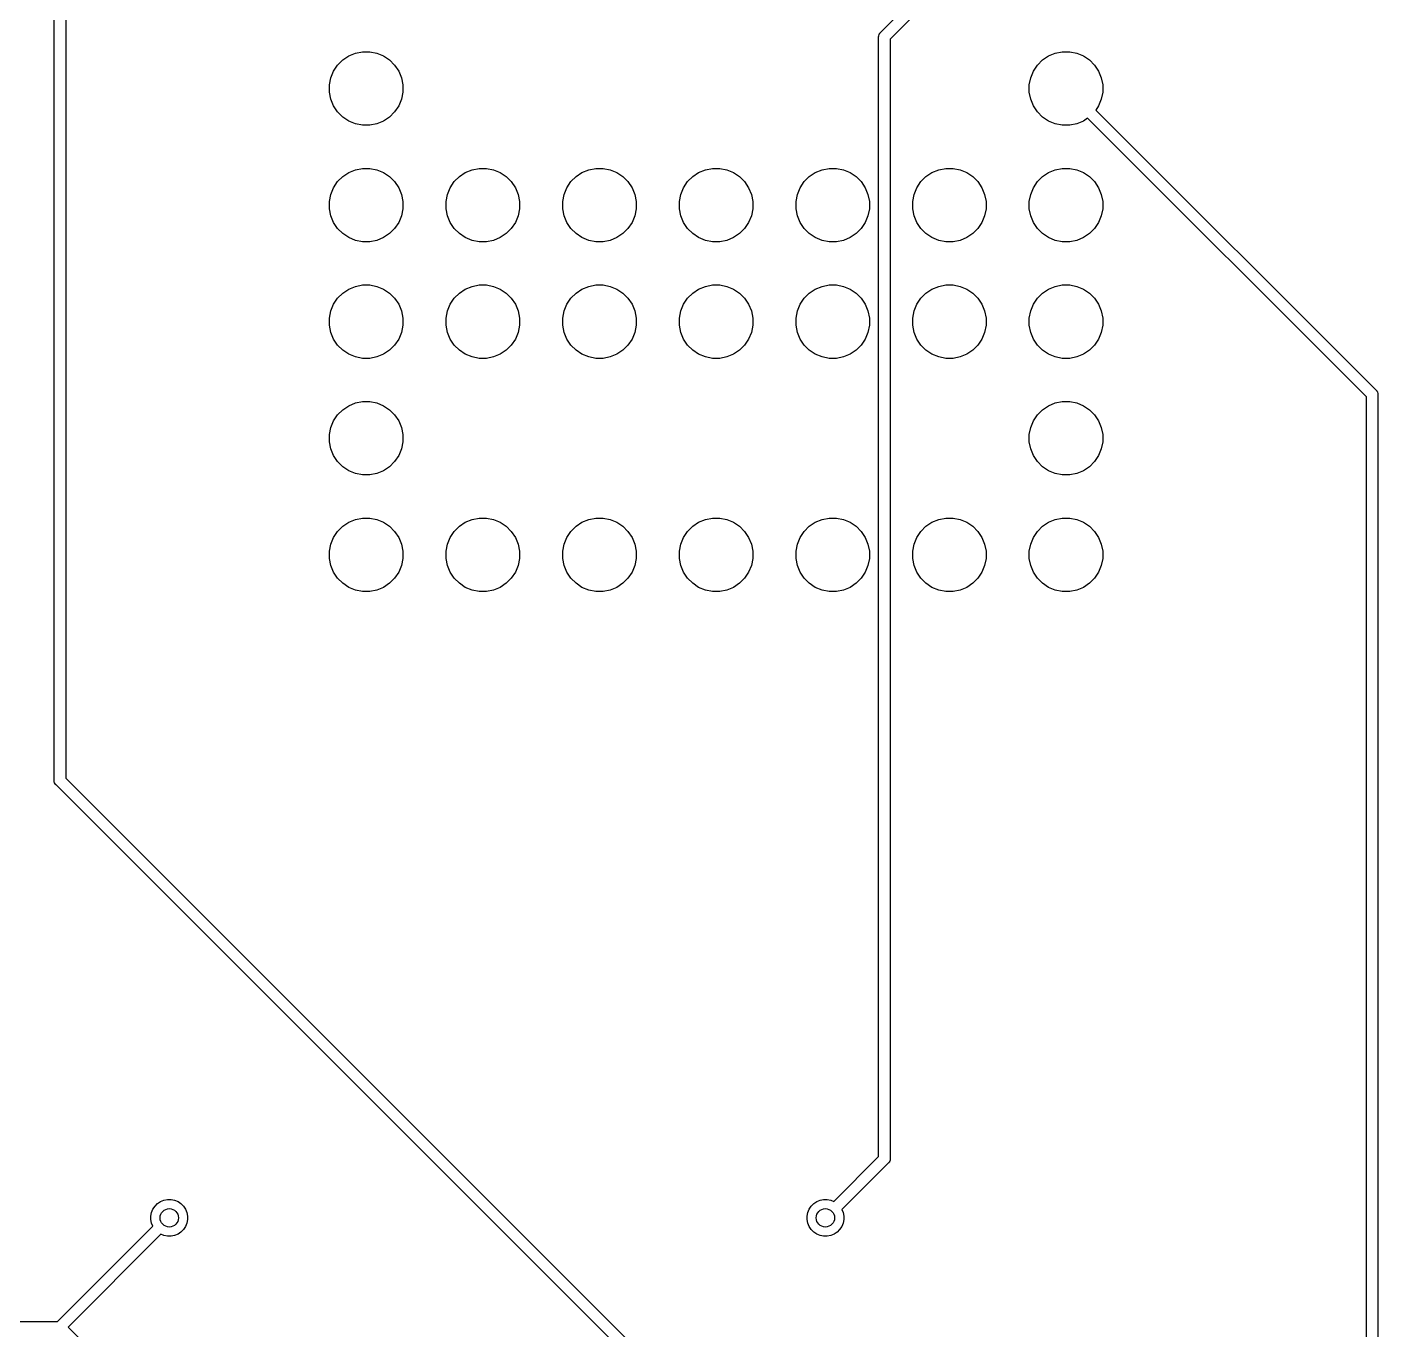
# Model space of a CAD drawing. Extents: x 0.4 to 33.6, y -21.6 to -0.4.
# Drawn here: x 12.066 to 13.224, y -4.221 to -3.103 of the extents above; entities that cross this region are included whole.
import ezdxf

# ---------------------------------------------------------------- set-up
doc = ezdxf.new("R2010")
doc.units = 0
doc.header["$MEASUREMENT"] = 0
doc.layers.add('BLACK', color=7, linetype='CONTINUOUS')

msp = doc.modelspace()

# ---------------------------------------------------------------- linework, layer by layer
at = {"layer": 'BLACK', "linetype": 'CONTINUOUS'}
for p, q in [((12.7972, -3.10831), (12.9308, -2.97479)), ((12.9377, -2.98175), (12.8055, -3.114)), ((12.0888, -3.74976), (12.0888, -3.00024)), ((12.0987, -3.00204), (12.0987, -3.74796)), ((12.7956, -3.11196), (12.7957, -3.11099)), ((12.7956, -3.1122), (12.7956, -3.11196)), ((12.7956, -4.07242), (12.7956, -3.1122)), ((12.7957, -3.11099), (12.796, -3.11007)), ((12.796, -3.11007), (12.7964, -3.10921)), ((12.7964, -3.10921), (12.7969, -3.10865)), ((12.7969, -3.10865), (12.797, -3.10846)), ((12.7969, -3.10865), (12.7969, -3.10865)), ((12.797, -3.10846), (12.7972, -3.10831)), ((12.8055, -3.114), (12.8055, -4.07422)), ((12.3413, -3.12834), (12.3471, -3.12596)), ((12.3471, -3.12596), (12.3531, -3.12475)), ((12.3531, -3.12475), (12.3594, -3.12475)), ((12.3594, -3.12475), (12.3654, -3.12596)), ((12.3654, -3.12596), (12.3712, -3.12834)), ((12.9413, -3.12834), (12.9471, -3.12596)), ((12.9471, -3.12596), (12.9531, -3.12475)), ((12.9531, -3.12475), (12.9594, -3.12475)), ((12.9594, -3.12475), (12.9654, -3.12596)), ((12.9654, -3.12596), (12.9712, -3.12834)), ((12.3283, -3.14133), (12.3318, -3.13617)), ((12.3318, -3.13617), (12.3362, -3.13179)), ((12.3362, -3.13179), (12.3413, -3.12834)), ((12.3712, -3.12834), (12.3763, -3.13179)), ((12.3763, -3.13179), (12.3807, -3.13617)), ((12.3807, -3.13617), (12.3842, -3.14133)), ((12.9283, -3.14133), (12.9318, -3.13617)), ((12.9318, -3.13617), (12.9362, -3.13179)), ((12.9362, -3.13179), (12.9413, -3.12834)), ((12.9712, -3.12834), (12.9763, -3.13179)), ((12.9763, -3.13179), (12.9807, -3.13617)), ((12.9807, -3.13617), (12.9842, -3.14133)), ((12.3248, -3.15315), (12.326, -3.14706)), ((12.326, -3.14706), (12.3283, -3.14133)), ((12.3842, -3.14133), (12.3865, -3.14706)), ((12.3865, -3.14706), (12.3877, -3.15315)), ((12.9248, -3.15315), (12.926, -3.14706)), ((12.926, -3.14706), (12.9283, -3.14133)), ((12.9842, -3.14133), (12.9865, -3.14706)), ((12.9865, -3.14706), (12.9877, -3.15315)), ((12.3248, -3.15935), (12.3248, -3.15315)), ((12.326, -3.16544), (12.3248, -3.15935)), ((12.3877, -3.15935), (12.3865, -3.16544)), ((12.3877, -3.15315), (12.3877, -3.15935)), ((12.9248, -3.15935), (12.9248, -3.15315)), ((12.926, -3.16544), (12.9248, -3.15935)), ((12.9877, -3.15935), (12.9865, -3.16544)), ((12.9877, -3.15315), (12.9877, -3.15935)), ((12.3283, -3.17117), (12.326, -3.16544)), ((12.3318, -3.17633), (12.3283, -3.17117)), ((12.3842, -3.17117), (12.3807, -3.17633)), ((12.3865, -3.16544), (12.3842, -3.17117)), ((12.9283, -3.17117), (12.926, -3.16544)), ((12.9318, -3.17633), (12.9283, -3.17117)), ((12.9842, -3.17117), (12.9817, -3.17479)), ((12.9865, -3.16544), (12.9842, -3.17117)), ((12.3362, -3.18071), (12.3318, -3.17633)), ((12.3413, -3.18416), (12.3362, -3.18071)), ((12.3471, -3.18654), (12.3413, -3.18416)), ((12.3712, -3.18416), (12.3654, -3.18654)), ((12.3763, -3.18071), (12.3712, -3.18416)), ((12.3807, -3.17633), (12.3763, -3.18071)), ((12.9362, -3.18071), (12.9318, -3.17633)), ((12.9413, -3.18416), (12.9362, -3.18071)), ((12.9471, -3.18654), (12.9413, -3.18416)), ((12.9712, -3.18416), (12.9654, -3.18654)), ((12.9748, -3.18175), (12.9712, -3.18416)), ((13.2138, -3.42079), (12.9748, -3.18175)), ((12.9817, -3.17479), (13.2221, -3.4151)), ((12.3531, -3.18775), (12.3471, -3.18654)), ((12.3594, -3.18775), (12.3531, -3.18775)), ((12.3654, -3.18654), (12.3594, -3.18775)), ((12.9531, -3.18775), (12.9471, -3.18654)), ((12.9594, -3.18775), (12.9531, -3.18775)), ((12.9654, -3.18654), (12.9594, -3.18775)), ((12.3362, -3.23179), (12.3413, -3.22834)), ((12.3413, -3.22834), (12.3471, -3.22596)), ((12.3471, -3.22596), (12.3531, -3.22475)), ((12.3531, -3.22475), (12.3594, -3.22475)), ((12.3594, -3.22475), (12.3654, -3.22596)), ((12.3654, -3.22596), (12.3712, -3.22834)), ((12.3712, -3.22834), (12.3763, -3.23179)), ((12.4362, -3.23179), (12.4413, -3.22834)), ((12.4413, -3.22834), (12.4471, -3.22596)), ((12.4471, -3.22596), (12.4531, -3.22475)), ((12.4531, -3.22475), (12.4594, -3.22475)), ((12.4594, -3.22475), (12.4654, -3.22596)), ((12.4654, -3.22596), (12.4712, -3.22834)), ((12.4712, -3.22834), (12.4763, -3.23179)), ((12.5362, -3.23179), (12.5413, -3.22834)), ((12.5413, -3.22834), (12.5471, -3.22596)), ((12.5471, -3.22596), (12.5531, -3.22475)), ((12.5531, -3.22475), (12.5594, -3.22475)), ((12.5594, -3.22475), (12.5654, -3.22596)), ((12.5654, -3.22596), (12.5712, -3.22834)), ((12.5712, -3.22834), (12.5763, -3.23179)), ((12.6362, -3.23179), (12.6413, -3.22834)), ((12.6413, -3.22834), (12.6471, -3.22596)), ((12.6471, -3.22596), (12.6531, -3.22475)), ((12.6531, -3.22475), (12.6594, -3.22475)), ((12.6594, -3.22475), (12.6654, -3.22596)), ((12.6654, -3.22596), (12.6712, -3.22834)), ((12.6712, -3.22834), (12.6763, -3.23179)), ((12.7362, -3.23179), (12.7413, -3.22834)), ((12.7413, -3.22834), (12.7471, -3.22596)), ((12.7471, -3.22596), (12.7531, -3.22475)), ((12.7531, -3.22475), (12.7594, -3.22475)), ((12.7594, -3.22475), (12.7654, -3.22596)), ((12.7654, -3.22596), (12.7712, -3.22834)), ((12.7712, -3.22834), (12.7763, -3.23179)), ((12.8362, -3.23179), (12.8413, -3.22834)), ((12.8413, -3.22834), (12.8471, -3.22596)), ((12.8471, -3.22596), (12.8531, -3.22475)), ((12.8531, -3.22475), (12.8594, -3.22475)), ((12.8594, -3.22475), (12.8654, -3.22596)), ((12.8654, -3.22596), (12.8712, -3.22834)), ((12.8712, -3.22834), (12.8763, -3.23179)), ((12.9362, -3.23179), (12.9413, -3.22834)), ((12.9413, -3.22834), (12.9471, -3.22596)), ((12.9471, -3.22596), (12.9531, -3.22475)), ((12.9531, -3.22475), (12.9594, -3.22475)), ((12.9594, -3.22475), (12.9654, -3.22596)), ((12.9654, -3.22596), (12.9712, -3.22834)), ((12.9712, -3.22834), (12.9763, -3.23179)), ((12.326, -3.24706), (12.3283, -3.24133)), ((12.3283, -3.24133), (12.3318, -3.23617)), ((12.3318, -3.23617), (12.3362, -3.23179)), ((12.3763, -3.23179), (12.3807, -3.23617)), ((12.3807, -3.23617), (12.3842, -3.24133)), ((12.3842, -3.24133), (12.3865, -3.24706)), ((12.426, -3.24706), (12.4283, -3.24133)), ((12.4283, -3.24133), (12.4318, -3.23617)), ((12.4318, -3.23617), (12.4362, -3.23179)), ((12.4763, -3.23179), (12.4807, -3.23617)), ((12.4807, -3.23617), (12.4842, -3.24133)), ((12.4842, -3.24133), (12.4865, -3.24706)), ((12.526, -3.24706), (12.5283, -3.24133)), ((12.5283, -3.24133), (12.5318, -3.23617)), ((12.5318, -3.23617), (12.5362, -3.23179)), ((12.5763, -3.23179), (12.5807, -3.23617)), ((12.5807, -3.23617), (12.5842, -3.24133)), ((12.5842, -3.24133), (12.5865, -3.24706)), ((12.626, -3.24706), (12.6283, -3.24133)), ((12.6283, -3.24133), (12.6318, -3.23617)), ((12.6318, -3.23617), (12.6362, -3.23179)), ((12.6763, -3.23179), (12.6807, -3.23617)), ((12.6807, -3.23617), (12.6842, -3.24133)), ((12.6842, -3.24133), (12.6865, -3.24706)), ((12.726, -3.24706), (12.7283, -3.24133)), ((12.7283, -3.24133), (12.7318, -3.23617)), ((12.7318, -3.23617), (12.7362, -3.23179)), ((12.7763, -3.23179), (12.7807, -3.23617)), ((12.7807, -3.23617), (12.7842, -3.24133)), ((12.7842, -3.24133), (12.7865, -3.24706)), ((12.826, -3.24706), (12.8283, -3.24133)), ((12.8283, -3.24133), (12.8318, -3.23617)), ((12.8318, -3.23617), (12.8362, -3.23179)), ((12.8763, -3.23179), (12.8807, -3.23617)), ((12.8807, -3.23617), (12.8842, -3.24133)), ((12.8842, -3.24133), (12.8865, -3.24706)), ((12.926, -3.24706), (12.9283, -3.24133)), ((12.9283, -3.24133), (12.9318, -3.23617)), ((12.9318, -3.23617), (12.9362, -3.23179)), ((12.9763, -3.23179), (12.9807, -3.23617)), ((12.9807, -3.23617), (12.9842, -3.24133)), ((12.9842, -3.24133), (12.9865, -3.24706)), ((12.3248, -3.25315), (12.326, -3.24706)), ((12.3248, -3.25935), (12.3248, -3.25315)), ((12.3865, -3.24706), (12.3877, -3.25315)), ((12.3877, -3.25315), (12.3877, -3.25935)), ((12.4248, -3.25315), (12.426, -3.24706)), ((12.4248, -3.25935), (12.4248, -3.25315)), ((12.4865, -3.24706), (12.4877, -3.25315)), ((12.4877, -3.25315), (12.4877, -3.25935)), ((12.5248, -3.25315), (12.526, -3.24706)), ((12.5248, -3.25935), (12.5248, -3.25315)), ((12.5865, -3.24706), (12.5877, -3.25315)), ((12.5877, -3.25315), (12.5877, -3.25935)), ((12.6248, -3.25315), (12.626, -3.24706)), ((12.6248, -3.25935), (12.6248, -3.25315)), ((12.6865, -3.24706), (12.6877, -3.25315)), ((12.6877, -3.25315), (12.6877, -3.25935)), ((12.7248, -3.25315), (12.726, -3.24706)), ((12.7248, -3.25935), (12.7248, -3.25315)), ((12.7865, -3.24706), (12.7877, -3.25315)), ((12.7877, -3.25315), (12.7877, -3.25935)), ((12.8248, -3.25315), (12.826, -3.24706)), ((12.8248, -3.25935), (12.8248, -3.25315)), ((12.8865, -3.24706), (12.8877, -3.25315)), ((12.8877, -3.25315), (12.8877, -3.25935)), ((12.9248, -3.25315), (12.926, -3.24706)), ((12.9248, -3.25935), (12.9248, -3.25315)), ((12.9865, -3.24706), (12.9877, -3.25315)), ((12.9877, -3.25315), (12.9877, -3.25935)), ((12.326, -3.26544), (12.3248, -3.25935)), ((12.3283, -3.27117), (12.326, -3.26544)), ((12.3865, -3.26544), (12.3842, -3.27117)), ((12.3877, -3.25935), (12.3865, -3.26544)), ((12.426, -3.26544), (12.4248, -3.25935)), ((12.4283, -3.27117), (12.426, -3.26544)), ((12.4865, -3.26544), (12.4842, -3.27117)), ((12.4877, -3.25935), (12.4865, -3.26544)), ((12.526, -3.26544), (12.5248, -3.25935)), ((12.5283, -3.27117), (12.526, -3.26544)), ((12.5865, -3.26544), (12.5842, -3.27117)), ((12.5877, -3.25935), (12.5865, -3.26544)), ((12.626, -3.26544), (12.6248, -3.25935)), ((12.6283, -3.27117), (12.626, -3.26544)), ((12.6865, -3.26544), (12.6842, -3.27117)), ((12.6877, -3.25935), (12.6865, -3.26544)), ((12.726, -3.26544), (12.7248, -3.25935)), ((12.7283, -3.27117), (12.726, -3.26544)), ((12.7865, -3.26544), (12.7842, -3.27117)), ((12.7877, -3.25935), (12.7865, -3.26544)), ((12.826, -3.26544), (12.8248, -3.25935)), ((12.8283, -3.27117), (12.826, -3.26544)), ((12.8865, -3.26544), (12.8842, -3.27117)), ((12.8877, -3.25935), (12.8865, -3.26544)), ((12.926, -3.26544), (12.9248, -3.25935)), ((12.9283, -3.27117), (12.926, -3.26544)), ((12.9865, -3.26544), (12.9842, -3.27117)), ((12.9877, -3.25935), (12.9865, -3.26544)), ((12.3318, -3.27633), (12.3283, -3.27117)), ((12.3362, -3.28071), (12.3318, -3.27633)), ((12.3807, -3.27633), (12.3763, -3.28071)), ((12.3842, -3.27117), (12.3807, -3.27633)), ((12.4318, -3.27633), (12.4283, -3.27117)), ((12.4362, -3.28071), (12.4318, -3.27633)), ((12.4807, -3.27633), (12.4763, -3.28071)), ((12.4842, -3.27117), (12.4807, -3.27633)), ((12.5318, -3.27633), (12.5283, -3.27117)), ((12.5362, -3.28071), (12.5318, -3.27633)), ((12.5807, -3.27633), (12.5763, -3.28071)), ((12.5842, -3.27117), (12.5807, -3.27633)), ((12.6318, -3.27633), (12.6283, -3.27117)), ((12.6362, -3.28071), (12.6318, -3.27633)), ((12.6807, -3.27633), (12.6763, -3.28071)), ((12.6842, -3.27117), (12.6807, -3.27633)), ((12.7318, -3.27633), (12.7283, -3.27117)), ((12.7362, -3.28071), (12.7318, -3.27633)), ((12.7807, -3.27633), (12.7763, -3.28071)), ((12.7842, -3.27117), (12.7807, -3.27633)), ((12.8318, -3.27633), (12.8283, -3.27117)), ((12.8362, -3.28071), (12.8318, -3.27633)), ((12.8807, -3.27633), (12.8763, -3.28071)), ((12.8842, -3.27117), (12.8807, -3.27633)), ((12.9318, -3.27633), (12.9283, -3.27117)), ((12.9362, -3.28071), (12.9318, -3.27633)), ((12.9807, -3.27633), (12.9763, -3.28071)), ((12.9842, -3.27117), (12.9807, -3.27633)), ((12.3413, -3.28416), (12.3362, -3.28071)), ((12.3471, -3.28654), (12.3413, -3.28416)), ((12.3531, -3.28775), (12.3471, -3.28654)), ((12.3594, -3.28775), (12.3531, -3.28775)), ((12.3654, -3.28654), (12.3594, -3.28775)), ((12.3712, -3.28416), (12.3654, -3.28654)), ((12.3763, -3.28071), (12.3712, -3.28416)), ((12.4413, -3.28416), (12.4362, -3.28071)), ((12.4471, -3.28654), (12.4413, -3.28416)), ((12.4531, -3.28775), (12.4471, -3.28654)), ((12.4594, -3.28775), (12.4531, -3.28775)), ((12.4654, -3.28654), (12.4594, -3.28775)), ((12.4712, -3.28416), (12.4654, -3.28654)), ((12.4763, -3.28071), (12.4712, -3.28416)), ((12.5413, -3.28416), (12.5362, -3.28071)), ((12.5471, -3.28654), (12.5413, -3.28416)), ((12.5531, -3.28775), (12.5471, -3.28654)), ((12.5594, -3.28775), (12.5531, -3.28775)), ((12.5654, -3.28654), (12.5594, -3.28775)), ((12.5712, -3.28416), (12.5654, -3.28654)), ((12.5763, -3.28071), (12.5712, -3.28416)), ((12.6413, -3.28416), (12.6362, -3.28071)), ((12.6471, -3.28654), (12.6413, -3.28416)), ((12.6531, -3.28775), (12.6471, -3.28654)), ((12.6594, -3.28775), (12.6531, -3.28775)), ((12.6654, -3.28654), (12.6594, -3.28775)), ((12.6712, -3.28416), (12.6654, -3.28654)), ((12.6763, -3.28071), (12.6712, -3.28416)), ((12.7413, -3.28416), (12.7362, -3.28071)), ((12.7471, -3.28654), (12.7413, -3.28416)), ((12.7531, -3.28775), (12.7471, -3.28654)), ((12.7594, -3.28775), (12.7531, -3.28775)), ((12.7654, -3.28654), (12.7594, -3.28775)), ((12.7712, -3.28416), (12.7654, -3.28654)), ((12.7763, -3.28071), (12.7712, -3.28416)), ((12.8413, -3.28416), (12.8362, -3.28071)), ((12.8471, -3.28654), (12.8413, -3.28416)), ((12.8531, -3.28775), (12.8471, -3.28654)), ((12.8594, -3.28775), (12.8531, -3.28775)), ((12.8654, -3.28654), (12.8594, -3.28775)), ((12.8712, -3.28416), (12.8654, -3.28654)), ((12.8763, -3.28071), (12.8712, -3.28416)), ((12.9413, -3.28416), (12.9362, -3.28071)), ((12.9471, -3.28654), (12.9413, -3.28416)), ((12.9531, -3.28775), (12.9471, -3.28654)), ((12.9594, -3.28775), (12.9531, -3.28775)), ((12.9654, -3.28654), (12.9594, -3.28775)), ((12.9712, -3.28416), (12.9654, -3.28654)), ((12.9763, -3.28071), (12.9712, -3.28416)), ((12.3318, -3.33617), (12.3362, -3.33179)), ((12.3362, -3.33179), (12.3413, -3.32834)), ((12.3413, -3.32834), (12.3471, -3.32596)), ((12.3471, -3.32596), (12.3531, -3.32475)), ((12.3531, -3.32475), (12.3594, -3.32475)), ((12.3594, -3.32475), (12.3654, -3.32596)), ((12.3654, -3.32596), (12.3712, -3.32834)), ((12.3712, -3.32834), (12.3763, -3.33179)), ((12.3763, -3.33179), (12.3807, -3.33617)), ((12.4318, -3.33617), (12.4362, -3.33179)), ((12.4362, -3.33179), (12.4413, -3.32834)), ((12.4413, -3.32834), (12.4471, -3.32596)), ((12.4471, -3.32596), (12.4531, -3.32475)), ((12.4531, -3.32475), (12.4594, -3.32475)), ((12.4594, -3.32475), (12.4654, -3.32596)), ((12.4654, -3.32596), (12.4712, -3.32834)), ((12.4712, -3.32834), (12.4763, -3.33179)), ((12.4763, -3.33179), (12.4807, -3.33617)), ((12.5318, -3.33617), (12.5362, -3.33179)), ((12.5362, -3.33179), (12.5413, -3.32834)), ((12.5413, -3.32834), (12.5471, -3.32596)), ((12.5471, -3.32596), (12.5531, -3.32475)), ((12.5531, -3.32475), (12.5594, -3.32475)), ((12.5594, -3.32475), (12.5654, -3.32596)), ((12.5654, -3.32596), (12.5712, -3.32834)), ((12.5712, -3.32834), (12.5763, -3.33179)), ((12.5763, -3.33179), (12.5807, -3.33617)), ((12.6318, -3.33617), (12.6362, -3.33179)), ((12.6362, -3.33179), (12.6413, -3.32834)), ((12.6413, -3.32834), (12.6471, -3.32596)), ((12.6471, -3.32596), (12.6531, -3.32475)), ((12.6531, -3.32475), (12.6594, -3.32475)), ((12.6594, -3.32475), (12.6654, -3.32596)), ((12.6654, -3.32596), (12.6712, -3.32834)), ((12.6712, -3.32834), (12.6763, -3.33179)), ((12.6763, -3.33179), (12.6807, -3.33617)), ((12.7318, -3.33617), (12.7362, -3.33179)), ((12.7362, -3.33179), (12.7413, -3.32834)), ((12.7413, -3.32834), (12.7471, -3.32596)), ((12.7471, -3.32596), (12.7531, -3.32475)), ((12.7531, -3.32475), (12.7594, -3.32475)), ((12.7594, -3.32475), (12.7654, -3.32596)), ((12.7654, -3.32596), (12.7712, -3.32834)), ((12.7712, -3.32834), (12.7763, -3.33179)), ((12.7763, -3.33179), (12.7807, -3.33617)), ((12.8318, -3.33617), (12.8362, -3.33179)), ((12.8362, -3.33179), (12.8413, -3.32834)), ((12.8413, -3.32834), (12.8471, -3.32596)), ((12.8471, -3.32596), (12.8531, -3.32475)), ((12.8531, -3.32475), (12.8594, -3.32475)), ((12.8594, -3.32475), (12.8654, -3.32596)), ((12.8654, -3.32596), (12.8712, -3.32834)), ((12.8712, -3.32834), (12.8763, -3.33179)), ((12.8763, -3.33179), (12.8807, -3.33617)), ((12.9318, -3.33617), (12.9362, -3.33179)), ((12.9362, -3.33179), (12.9413, -3.32834)), ((12.9413, -3.32834), (12.9471, -3.32596)), ((12.9471, -3.32596), (12.9531, -3.32475)), ((12.9531, -3.32475), (12.9594, -3.32475)), ((12.9594, -3.32475), (12.9654, -3.32596)), ((12.9654, -3.32596), (12.9712, -3.32834)), ((12.9712, -3.32834), (12.9763, -3.33179)), ((12.9763, -3.33179), (12.9807, -3.33617)), ((12.326, -3.34706), (12.3283, -3.34133)), ((12.3283, -3.34133), (12.3318, -3.33617)), ((12.3807, -3.33617), (12.3842, -3.34133)), ((12.3842, -3.34133), (12.3865, -3.34706)), ((12.426, -3.34706), (12.4283, -3.34133)), ((12.4283, -3.34133), (12.4318, -3.33617)), ((12.4807, -3.33617), (12.4842, -3.34133)), ((12.4842, -3.34133), (12.4865, -3.34706)), ((12.526, -3.34706), (12.5283, -3.34133)), ((12.5283, -3.34133), (12.5318, -3.33617)), ((12.5807, -3.33617), (12.5842, -3.34133)), ((12.5842, -3.34133), (12.5865, -3.34706)), ((12.626, -3.34706), (12.6283, -3.34133)), ((12.6283, -3.34133), (12.6318, -3.33617)), ((12.6807, -3.33617), (12.6842, -3.34133)), ((12.6842, -3.34133), (12.6865, -3.34706)), ((12.726, -3.34706), (12.7283, -3.34133)), ((12.7283, -3.34133), (12.7318, -3.33617)), ((12.7807, -3.33617), (12.7842, -3.34133)), ((12.7842, -3.34133), (12.7865, -3.34706)), ((12.826, -3.34706), (12.8283, -3.34133)), ((12.8283, -3.34133), (12.8318, -3.33617)), ((12.8807, -3.33617), (12.8842, -3.34133)), ((12.8842, -3.34133), (12.8865, -3.34706)), ((12.926, -3.34706), (12.9283, -3.34133)), ((12.9283, -3.34133), (12.9318, -3.33617)), ((12.9807, -3.33617), (12.9842, -3.34133)), ((12.9842, -3.34133), (12.9865, -3.34706)), ((12.3248, -3.35315), (12.326, -3.34706)), ((12.3248, -3.35935), (12.3248, -3.35315)), ((12.3865, -3.34706), (12.3877, -3.35315)), ((12.3877, -3.35315), (12.3877, -3.35935)), ((12.4248, -3.35315), (12.426, -3.34706)), ((12.4248, -3.35935), (12.4248, -3.35315)), ((12.4865, -3.34706), (12.4877, -3.35315)), ((12.4877, -3.35315), (12.4877, -3.35935)), ((12.5248, -3.35315), (12.526, -3.34706)), ((12.5248, -3.35935), (12.5248, -3.35315)), ((12.5865, -3.34706), (12.5877, -3.35315)), ((12.5877, -3.35315), (12.5877, -3.35935)), ((12.6248, -3.35315), (12.626, -3.34706)), ((12.6248, -3.35935), (12.6248, -3.35315)), ((12.6865, -3.34706), (12.6877, -3.35315)), ((12.6877, -3.35315), (12.6877, -3.35935)), ((12.7248, -3.35315), (12.726, -3.34706)), ((12.7248, -3.35935), (12.7248, -3.35315)), ((12.7865, -3.34706), (12.7877, -3.35315)), ((12.7877, -3.35315), (12.7877, -3.35935)), ((12.8248, -3.35315), (12.826, -3.34706)), ((12.8248, -3.35935), (12.8248, -3.35315)), ((12.8865, -3.34706), (12.8877, -3.35315)), ((12.8877, -3.35315), (12.8877, -3.35935)), ((12.9248, -3.35315), (12.926, -3.34706)), ((12.9248, -3.35935), (12.9248, -3.35315)), ((12.9865, -3.34706), (12.9877, -3.35315)), ((12.9877, -3.35315), (12.9877, -3.35935)), ((12.326, -3.36544), (12.3248, -3.35935)), ((12.3283, -3.37117), (12.326, -3.36544)), ((12.3865, -3.36544), (12.3842, -3.37117)), ((12.3877, -3.35935), (12.3865, -3.36544)), ((12.426, -3.36544), (12.4248, -3.35935)), ((12.4283, -3.37117), (12.426, -3.36544)), ((12.4865, -3.36544), (12.4842, -3.37117)), ((12.4877, -3.35935), (12.4865, -3.36544)), ((12.526, -3.36544), (12.5248, -3.35935)), ((12.5283, -3.37117), (12.526, -3.36544)), ((12.5865, -3.36544), (12.5842, -3.37117)), ((12.5877, -3.35935), (12.5865, -3.36544)), ((12.626, -3.36544), (12.6248, -3.35935)), ((12.6283, -3.37117), (12.626, -3.36544)), ((12.6865, -3.36544), (12.6842, -3.37117)), ((12.6877, -3.35935), (12.6865, -3.36544)), ((12.726, -3.36544), (12.7248, -3.35935)), ((12.7283, -3.37117), (12.726, -3.36544)), ((12.7865, -3.36544), (12.7842, -3.37117)), ((12.7877, -3.35935), (12.7865, -3.36544)), ((12.826, -3.36544), (12.8248, -3.35935)), ((12.8283, -3.37117), (12.826, -3.36544)), ((12.8865, -3.36544), (12.8842, -3.37117)), ((12.8877, -3.35935), (12.8865, -3.36544)), ((12.926, -3.36544), (12.9248, -3.35935)), ((12.9283, -3.37117), (12.926, -3.36544)), ((12.9865, -3.36544), (12.9842, -3.37117)), ((12.9877, -3.35935), (12.9865, -3.36544)), ((12.3318, -3.37633), (12.3283, -3.37117)), ((12.3362, -3.38071), (12.3318, -3.37633)), ((12.3413, -3.38416), (12.3362, -3.38071)), ((12.3763, -3.38071), (12.3712, -3.38416)), ((12.3807, -3.37633), (12.3763, -3.38071)), ((12.3842, -3.37117), (12.3807, -3.37633)), ((12.4318, -3.37633), (12.4283, -3.37117)), ((12.4362, -3.38071), (12.4318, -3.37633)), ((12.4413, -3.38416), (12.4362, -3.38071)), ((12.4763, -3.38071), (12.4712, -3.38416)), ((12.4807, -3.37633), (12.4763, -3.38071)), ((12.4842, -3.37117), (12.4807, -3.37633)), ((12.5318, -3.37633), (12.5283, -3.37117)), ((12.5362, -3.38071), (12.5318, -3.37633)), ((12.5413, -3.38416), (12.5362, -3.38071)), ((12.5763, -3.38071), (12.5712, -3.38416)), ((12.5807, -3.37633), (12.5763, -3.38071)), ((12.5842, -3.37117), (12.5807, -3.37633)), ((12.6318, -3.37633), (12.6283, -3.37117)), ((12.6362, -3.38071), (12.6318, -3.37633)), ((12.6413, -3.38416), (12.6362, -3.38071)), ((12.6763, -3.38071), (12.6712, -3.38416)), ((12.6807, -3.37633), (12.6763, -3.38071)), ((12.6842, -3.37117), (12.6807, -3.37633)), ((12.7318, -3.37633), (12.7283, -3.37117)), ((12.7362, -3.38071), (12.7318, -3.37633)), ((12.7413, -3.38416), (12.7362, -3.38071)), ((12.7763, -3.38071), (12.7712, -3.38416)), ((12.7807, -3.37633), (12.7763, -3.38071)), ((12.7842, -3.37117), (12.7807, -3.37633)), ((12.8318, -3.37633), (12.8283, -3.37117)), ((12.8362, -3.38071), (12.8318, -3.37633)), ((12.8413, -3.38416), (12.8362, -3.38071)), ((12.8763, -3.38071), (12.8712, -3.38416)), ((12.8807, -3.37633), (12.8763, -3.38071)), ((12.8842, -3.37117), (12.8807, -3.37633)), ((12.9318, -3.37633), (12.9283, -3.37117)), ((12.9362, -3.38071), (12.9318, -3.37633)), ((12.9413, -3.38416), (12.9362, -3.38071)), ((12.9763, -3.38071), (12.9712, -3.38416)), ((12.9807, -3.37633), (12.9763, -3.38071)), ((12.9842, -3.37117), (12.9807, -3.37633)), ((12.3471, -3.38654), (12.3413, -3.38416)), ((12.3531, -3.38775), (12.3471, -3.38654)), ((12.3594, -3.38775), (12.3531, -3.38775)), ((12.3654, -3.38654), (12.3594, -3.38775)), ((12.3712, -3.38416), (12.3654, -3.38654)), ((12.4471, -3.38654), (12.4413, -3.38416)), ((12.4531, -3.38775), (12.4471, -3.38654)), ((12.4594, -3.38775), (12.4531, -3.38775)), ((12.4654, -3.38654), (12.4594, -3.38775)), ((12.4712, -3.38416), (12.4654, -3.38654)), ((12.5471, -3.38654), (12.5413, -3.38416)), ((12.5531, -3.38775), (12.5471, -3.38654)), ((12.5594, -3.38775), (12.5531, -3.38775)), ((12.5654, -3.38654), (12.5594, -3.38775)), ((12.5712, -3.38416), (12.5654, -3.38654)), ((12.6471, -3.38654), (12.6413, -3.38416)), ((12.6531, -3.38775), (12.6471, -3.38654)), ((12.6594, -3.38775), (12.6531, -3.38775)), ((12.6654, -3.38654), (12.6594, -3.38775)), ((12.6712, -3.38416), (12.6654, -3.38654)), ((12.7471, -3.38654), (12.7413, -3.38416)), ((12.7531, -3.38775), (12.7471, -3.38654)), ((12.7594, -3.38775), (12.7531, -3.38775)), ((12.7654, -3.38654), (12.7594, -3.38775)), ((12.7712, -3.38416), (12.7654, -3.38654)), ((12.8471, -3.38654), (12.8413, -3.38416)), ((12.8531, -3.38775), (12.8471, -3.38654)), ((12.8594, -3.38775), (12.8531, -3.38775)), ((12.8654, -3.38654), (12.8594, -3.38775)), ((12.8712, -3.38416), (12.8654, -3.38654)), ((12.9471, -3.38654), (12.9413, -3.38416)), ((12.9531, -3.38775), (12.9471, -3.38654)), ((12.9594, -3.38775), (12.9531, -3.38775)), ((12.9654, -3.38654), (12.9594, -3.38775)), ((12.9712, -3.38416), (12.9654, -3.38654)), ((13.2221, -3.4151), (13.2222, -3.41525)), ((13.2222, -3.41525), (13.2224, -3.41544)), ((13.2224, -3.41544), (13.2229, -3.416)), ((13.2229, -3.416), (13.2233, -3.41686)), ((12.3413, -3.42834), (12.3471, -3.42596)), ((12.3471, -3.42596), (12.3531, -3.42475)), ((12.3531, -3.42475), (12.3594, -3.42475)), ((12.3594, -3.42475), (12.3654, -3.42596)), ((12.3654, -3.42596), (12.3712, -3.42834)), ((12.9413, -3.42834), (12.9471, -3.42596)), ((12.9471, -3.42596), (12.9531, -3.42475)), ((12.9531, -3.42475), (12.9594, -3.42475)), ((12.9594, -3.42475), (12.9654, -3.42596)), ((12.9654, -3.42596), (12.9712, -3.42834)), ((13.2138, -5.34171), (13.2138, -3.42079)), ((13.2233, -3.41686), (13.2236, -3.41779)), ((13.2236, -3.41779), (13.2237, -3.41851)), ((13.2237, -3.41851), (13.2237, -3.41851)), ((13.2237, -3.41851), (13.2237, -3.41875)), ((13.2237, -3.41875), (13.2237, -3.41899)), ((13.2237, -3.41899), (13.2237, -5.34351)), ((12.3283, -3.44133), (12.3318, -3.43617)), ((12.3318, -3.43617), (12.3362, -3.43179)), ((12.3362, -3.43179), (12.3413, -3.42834)), ((12.3712, -3.42834), (12.3763, -3.43179)), ((12.3763, -3.43179), (12.3807, -3.43617)), ((12.3807, -3.43617), (12.3842, -3.44133)), ((12.9283, -3.44133), (12.9318, -3.43617)), ((12.9318, -3.43617), (12.9362, -3.43179)), ((12.9362, -3.43179), (12.9413, -3.42834)), ((12.9712, -3.42834), (12.9763, -3.43179)), ((12.9763, -3.43179), (12.9807, -3.43617)), ((12.9807, -3.43617), (12.9842, -3.44133)), ((12.3248, -3.45315), (12.326, -3.44706)), ((12.326, -3.44706), (12.3283, -3.44133)), ((12.3842, -3.44133), (12.3865, -3.44706)), ((12.3865, -3.44706), (12.3877, -3.45315)), ((12.9248, -3.45315), (12.926, -3.44706)), ((12.926, -3.44706), (12.9283, -3.44133)), ((12.9842, -3.44133), (12.9865, -3.44706)), ((12.9865, -3.44706), (12.9877, -3.45315)), ((12.3248, -3.45935), (12.3248, -3.45315)), ((12.326, -3.46544), (12.3248, -3.45935)), ((12.3877, -3.45935), (12.3865, -3.46544)), ((12.3877, -3.45315), (12.3877, -3.45935)), ((12.9248, -3.45935), (12.9248, -3.45315)), ((12.926, -3.46544), (12.9248, -3.45935)), ((12.9877, -3.45935), (12.9865, -3.46544)), ((12.9877, -3.45315), (12.9877, -3.45935)), ((12.3283, -3.47117), (12.326, -3.46544)), ((12.3318, -3.47633), (12.3283, -3.47117)), ((12.3842, -3.47117), (12.3807, -3.47633)), ((12.3865, -3.46544), (12.3842, -3.47117)), ((12.9283, -3.47117), (12.926, -3.46544)), ((12.9318, -3.47633), (12.9283, -3.47117)), ((12.9842, -3.47117), (12.9807, -3.47633)), ((12.9865, -3.46544), (12.9842, -3.47117)), ((12.3362, -3.48071), (12.3318, -3.47633)), ((12.3413, -3.48416), (12.3362, -3.48071)), ((12.3471, -3.48654), (12.3413, -3.48416)), ((12.3712, -3.48416), (12.3654, -3.48654)), ((12.3763, -3.48071), (12.3712, -3.48416)), ((12.3807, -3.47633), (12.3763, -3.48071)), ((12.9362, -3.48071), (12.9318, -3.47633)), ((12.9413, -3.48416), (12.9362, -3.48071)), ((12.9471, -3.48654), (12.9413, -3.48416)), ((12.9712, -3.48416), (12.9654, -3.48654)), ((12.9763, -3.48071), (12.9712, -3.48416)), ((12.9807, -3.47633), (12.9763, -3.48071)), ((12.3531, -3.48775), (12.3471, -3.48654)), ((12.3594, -3.48775), (12.3531, -3.48775)), ((12.3654, -3.48654), (12.3594, -3.48775)), ((12.9531, -3.48775), (12.9471, -3.48654)), ((12.9594, -3.48775), (12.9531, -3.48775)), ((12.9654, -3.48654), (12.9594, -3.48775)), ((12.3318, -3.53617), (12.3362, -3.53179)), ((12.3362, -3.53179), (12.3413, -3.52834)), ((12.3413, -3.52834), (12.3471, -3.52596)), ((12.3471, -3.52596), (12.3531, -3.52475)), ((12.3531, -3.52475), (12.3594, -3.52475)), ((12.3594, -3.52475), (12.3654, -3.52596)), ((12.3654, -3.52596), (12.3712, -3.52834)), ((12.3712, -3.52834), (12.3763, -3.53179)), ((12.3763, -3.53179), (12.3807, -3.53617)), ((12.4318, -3.53617), (12.4362, -3.53179)), ((12.4362, -3.53179), (12.4413, -3.52834)), ((12.4413, -3.52834), (12.4471, -3.52596)), ((12.4471, -3.52596), (12.4531, -3.52475)), ((12.4531, -3.52475), (12.4594, -3.52475)), ((12.4594, -3.52475), (12.4654, -3.52596)), ((12.4654, -3.52596), (12.4712, -3.52834)), ((12.4712, -3.52834), (12.4763, -3.53179)), ((12.4763, -3.53179), (12.4807, -3.53617)), ((12.5318, -3.53617), (12.5362, -3.53179)), ((12.5362, -3.53179), (12.5413, -3.52834)), ((12.5413, -3.52834), (12.5471, -3.52596)), ((12.5471, -3.52596), (12.5531, -3.52475)), ((12.5531, -3.52475), (12.5594, -3.52475)), ((12.5594, -3.52475), (12.5654, -3.52596)), ((12.5654, -3.52596), (12.5712, -3.52834)), ((12.5712, -3.52834), (12.5763, -3.53179)), ((12.5763, -3.53179), (12.5807, -3.53617)), ((12.6318, -3.53617), (12.6362, -3.53179)), ((12.6362, -3.53179), (12.6413, -3.52834)), ((12.6413, -3.52834), (12.6471, -3.52596)), ((12.6471, -3.52596), (12.6531, -3.52475)), ((12.6531, -3.52475), (12.6594, -3.52475)), ((12.6594, -3.52475), (12.6654, -3.52596)), ((12.6654, -3.52596), (12.6712, -3.52834)), ((12.6712, -3.52834), (12.6763, -3.53179)), ((12.6763, -3.53179), (12.6807, -3.53617)), ((12.7318, -3.53617), (12.7362, -3.53179)), ((12.7362, -3.53179), (12.7413, -3.52834)), ((12.7413, -3.52834), (12.7471, -3.52596)), ((12.7471, -3.52596), (12.7531, -3.52475)), ((12.7531, -3.52475), (12.7594, -3.52475)), ((12.7594, -3.52475), (12.7654, -3.52596)), ((12.7654, -3.52596), (12.7712, -3.52834)), ((12.7712, -3.52834), (12.7763, -3.53179)), ((12.7763, -3.53179), (12.7807, -3.53617)), ((12.8318, -3.53617), (12.8362, -3.53179)), ((12.8362, -3.53179), (12.8413, -3.52834)), ((12.8413, -3.52834), (12.8471, -3.52596)), ((12.8471, -3.52596), (12.8531, -3.52475)), ((12.8531, -3.52475), (12.8594, -3.52475)), ((12.8594, -3.52475), (12.8654, -3.52596)), ((12.8654, -3.52596), (12.8712, -3.52834)), ((12.8712, -3.52834), (12.8763, -3.53179)), ((12.8763, -3.53179), (12.8807, -3.53617)), ((12.9318, -3.53617), (12.9362, -3.53179)), ((12.9362, -3.53179), (12.9413, -3.52834)), ((12.9413, -3.52834), (12.9471, -3.52596)), ((12.9471, -3.52596), (12.9531, -3.52475)), ((12.9531, -3.52475), (12.9594, -3.52475)), ((12.9594, -3.52475), (12.9654, -3.52596)), ((12.9654, -3.52596), (12.9712, -3.52834)), ((12.9712, -3.52834), (12.9763, -3.53179)), ((12.9763, -3.53179), (12.9807, -3.53617)), ((12.326, -3.54706), (12.3283, -3.54133)), ((12.3283, -3.54133), (12.3318, -3.53617)), ((12.3807, -3.53617), (12.3842, -3.54133)), ((12.3842, -3.54133), (12.3865, -3.54706)), ((12.426, -3.54706), (12.4283, -3.54133)), ((12.4283, -3.54133), (12.4318, -3.53617)), ((12.4807, -3.53617), (12.4842, -3.54133)), ((12.4842, -3.54133), (12.4865, -3.54706)), ((12.526, -3.54706), (12.5283, -3.54133)), ((12.5283, -3.54133), (12.5318, -3.53617)), ((12.5807, -3.53617), (12.5842, -3.54133)), ((12.5842, -3.54133), (12.5865, -3.54706)), ((12.626, -3.54706), (12.6283, -3.54133)), ((12.6283, -3.54133), (12.6318, -3.53617)), ((12.6807, -3.53617), (12.6842, -3.54133)), ((12.6842, -3.54133), (12.6865, -3.54706)), ((12.726, -3.54706), (12.7283, -3.54133)), ((12.7283, -3.54133), (12.7318, -3.53617)), ((12.7807, -3.53617), (12.7842, -3.54133)), ((12.7842, -3.54133), (12.7865, -3.54706)), ((12.826, -3.54706), (12.8283, -3.54133)), ((12.8283, -3.54133), (12.8318, -3.53617)), ((12.8807, -3.53617), (12.8842, -3.54133)), ((12.8842, -3.54133), (12.8865, -3.54706)), ((12.926, -3.54706), (12.9283, -3.54133)), ((12.9283, -3.54133), (12.9318, -3.53617)), ((12.9807, -3.53617), (12.9842, -3.54133)), ((12.9842, -3.54133), (12.9865, -3.54706)), ((12.3248, -3.55315), (12.326, -3.54706)), ((12.3248, -3.55935), (12.3248, -3.55315)), ((12.3865, -3.54706), (12.3877, -3.55315)), ((12.3877, -3.55315), (12.3877, -3.55935)), ((12.4248, -3.55315), (12.426, -3.54706)), ((12.4248, -3.55935), (12.4248, -3.55315)), ((12.4865, -3.54706), (12.4877, -3.55315)), ((12.4877, -3.55315), (12.4877, -3.55935)), ((12.5248, -3.55315), (12.526, -3.54706)), ((12.5248, -3.55935), (12.5248, -3.55315)), ((12.5865, -3.54706), (12.5877, -3.55315)), ((12.5877, -3.55315), (12.5877, -3.55935)), ((12.6248, -3.55315), (12.626, -3.54706)), ((12.6248, -3.55935), (12.6248, -3.55315)), ((12.6865, -3.54706), (12.6877, -3.55315)), ((12.6877, -3.55315), (12.6877, -3.55935)), ((12.7248, -3.55315), (12.726, -3.54706)), ((12.7248, -3.55935), (12.7248, -3.55315)), ((12.7865, -3.54706), (12.7877, -3.55315)), ((12.7877, -3.55315), (12.7877, -3.55935)), ((12.8248, -3.55315), (12.826, -3.54706)), ((12.8248, -3.55935), (12.8248, -3.55315)), ((12.8865, -3.54706), (12.8877, -3.55315)), ((12.8877, -3.55315), (12.8877, -3.55935)), ((12.9248, -3.55315), (12.926, -3.54706)), ((12.9248, -3.55935), (12.9248, -3.55315)), ((12.9865, -3.54706), (12.9877, -3.55315)), ((12.9877, -3.55315), (12.9877, -3.55935)), ((12.326, -3.56544), (12.3248, -3.55935)), ((12.3283, -3.57117), (12.326, -3.56544)), ((12.3865, -3.56544), (12.3842, -3.57117)), ((12.3877, -3.55935), (12.3865, -3.56544)), ((12.426, -3.56544), (12.4248, -3.55935)), ((12.4283, -3.57117), (12.426, -3.56544)), ((12.4865, -3.56544), (12.4842, -3.57117)), ((12.4877, -3.55935), (12.4865, -3.56544)), ((12.526, -3.56544), (12.5248, -3.55935)), ((12.5283, -3.57117), (12.526, -3.56544)), ((12.5865, -3.56544), (12.5842, -3.57117)), ((12.5877, -3.55935), (12.5865, -3.56544)), ((12.626, -3.56544), (12.6248, -3.55935)), ((12.6283, -3.57117), (12.626, -3.56544)), ((12.6865, -3.56544), (12.6842, -3.57117)), ((12.6877, -3.55935), (12.6865, -3.56544)), ((12.726, -3.56544), (12.7248, -3.55935)), ((12.7283, -3.57117), (12.726, -3.56544)), ((12.7865, -3.56544), (12.7842, -3.57117)), ((12.7877, -3.55935), (12.7865, -3.56544)), ((12.826, -3.56544), (12.8248, -3.55935)), ((12.8283, -3.57117), (12.826, -3.56544)), ((12.8865, -3.56544), (12.8842, -3.57117)), ((12.8877, -3.55935), (12.8865, -3.56544)), ((12.926, -3.56544), (12.9248, -3.55935)), ((12.9283, -3.57117), (12.926, -3.56544)), ((12.9865, -3.56544), (12.9842, -3.57117)), ((12.9877, -3.55935), (12.9865, -3.56544)), ((12.3318, -3.57633), (12.3283, -3.57117)), ((12.3362, -3.58071), (12.3318, -3.57633)), ((12.3807, -3.57633), (12.3763, -3.58071)), ((12.3842, -3.57117), (12.3807, -3.57633)), ((12.4318, -3.57633), (12.4283, -3.57117)), ((12.4362, -3.58071), (12.4318, -3.57633)), ((12.4807, -3.57633), (12.4763, -3.58071)), ((12.4842, -3.57117), (12.4807, -3.57633)), ((12.5318, -3.57633), (12.5283, -3.57117)), ((12.5362, -3.58071), (12.5318, -3.57633)), ((12.5807, -3.57633), (12.5763, -3.58071)), ((12.5842, -3.57117), (12.5807, -3.57633)), ((12.6318, -3.57633), (12.6283, -3.57117)), ((12.6362, -3.58071), (12.6318, -3.57633)), ((12.6807, -3.57633), (12.6763, -3.58071)), ((12.6842, -3.57117), (12.6807, -3.57633)), ((12.7318, -3.57633), (12.7283, -3.57117)), ((12.7362, -3.58071), (12.7318, -3.57633)), ((12.7807, -3.57633), (12.7763, -3.58071)), ((12.7842, -3.57117), (12.7807, -3.57633)), ((12.8318, -3.57633), (12.8283, -3.57117)), ((12.8362, -3.58071), (12.8318, -3.57633)), ((12.8807, -3.57633), (12.8763, -3.58071)), ((12.8842, -3.57117), (12.8807, -3.57633)), ((12.9318, -3.57633), (12.9283, -3.57117)), ((12.9362, -3.58071), (12.9318, -3.57633)), ((12.9807, -3.57633), (12.9763, -3.58071)), ((12.9842, -3.57117), (12.9807, -3.57633)), ((12.3413, -3.58416), (12.3362, -3.58071)), ((12.3471, -3.58654), (12.3413, -3.58416)), ((12.3531, -3.58775), (12.3471, -3.58654)), ((12.3594, -3.58775), (12.3531, -3.58775)), ((12.3654, -3.58654), (12.3594, -3.58775)), ((12.3712, -3.58416), (12.3654, -3.58654)), ((12.3763, -3.58071), (12.3712, -3.58416)), ((12.4413, -3.58416), (12.4362, -3.58071)), ((12.4471, -3.58654), (12.4413, -3.58416)), ((12.4531, -3.58775), (12.4471, -3.58654)), ((12.4594, -3.58775), (12.4531, -3.58775)), ((12.4654, -3.58654), (12.4594, -3.58775)), ((12.4712, -3.58416), (12.4654, -3.58654)), ((12.4763, -3.58071), (12.4712, -3.58416)), ((12.5413, -3.58416), (12.5362, -3.58071)), ((12.5471, -3.58654), (12.5413, -3.58416)), ((12.5531, -3.58775), (12.5471, -3.58654)), ((12.5594, -3.58775), (12.5531, -3.58775)), ((12.5654, -3.58654), (12.5594, -3.58775)), ((12.5712, -3.58416), (12.5654, -3.58654)), ((12.5763, -3.58071), (12.5712, -3.58416)), ((12.6413, -3.58416), (12.6362, -3.58071)), ((12.6471, -3.58654), (12.6413, -3.58416)), ((12.6531, -3.58775), (12.6471, -3.58654)), ((12.6594, -3.58775), (12.6531, -3.58775)), ((12.6654, -3.58654), (12.6594, -3.58775)), ((12.6712, -3.58416), (12.6654, -3.58654)), ((12.6763, -3.58071), (12.6712, -3.58416)), ((12.7413, -3.58416), (12.7362, -3.58071)), ((12.7471, -3.58654), (12.7413, -3.58416)), ((12.7531, -3.58775), (12.7471, -3.58654)), ((12.7594, -3.58775), (12.7531, -3.58775)), ((12.7654, -3.58654), (12.7594, -3.58775)), ((12.7712, -3.58416), (12.7654, -3.58654)), ((12.7763, -3.58071), (12.7712, -3.58416)), ((12.8413, -3.58416), (12.8362, -3.58071)), ((12.8471, -3.58654), (12.8413, -3.58416)), ((12.8531, -3.58775), (12.8471, -3.58654)), ((12.8594, -3.58775), (12.8531, -3.58775)), ((12.8654, -3.58654), (12.8594, -3.58775)), ((12.8712, -3.58416), (12.8654, -3.58654)), ((12.8763, -3.58071), (12.8712, -3.58416)), ((12.9413, -3.58416), (12.9362, -3.58071)), ((12.9471, -3.58654), (12.9413, -3.58416)), ((12.9531, -3.58775), (12.9471, -3.58654)), ((12.9594, -3.58775), (12.9531, -3.58775)), ((12.9654, -3.58654), (12.9594, -3.58775)), ((12.9712, -3.58416), (12.9654, -3.58654)), ((12.9763, -3.58071), (12.9712, -3.58416)), ((12.0888, -3.75), (12.0888, -3.74976)), ((12.0888, -3.75024), (12.0888, -3.75)), ((12.0889, -3.75096), (12.0888, -3.75024)), ((12.0888, -3.75024), (12.0888, -3.75024)), ((12.0892, -3.75189), (12.0889, -3.75096)), ((12.0896, -3.75275), (12.0892, -3.75189)), ((12.0987, -3.74796), (12.7596, -4.40885)), ((12.0903, -3.7535), (12.0896, -3.75275)), ((12.0904, -3.75365), (12.0903, -3.7535)), ((12.7513, -4.41454), (12.0904, -3.75365)), ((12.7571, -4.11091), (12.7956, -4.07242)), ((12.8051, -4.07635), (12.8047, -4.07721)), ((12.8054, -4.07542), (12.8051, -4.07635)), ((12.8051, -4.07635), (12.8051, -4.07635)), ((12.8055, -4.0747), (12.8054, -4.07542)), ((12.8055, -4.07422), (12.8055, -4.07446)), ((12.8055, -4.07446), (12.8055, -4.0747)), ((12.8055, -4.0747), (12.8055, -4.0747)), ((12.8039, -4.07811), (12.7641, -4.11787)), ((12.804, -4.07796), (12.8039, -4.07811)), ((12.8042, -4.07777), (12.804, -4.07796)), ((12.8047, -4.07721), (12.8042, -4.07777)), ((12.8042, -4.07777), (12.8042, -4.07777)), ((12.1775, -4.11277), (12.18, -4.11104)), ((12.18, -4.11104), (12.1829, -4.10986)), ((12.1829, -4.10986), (12.1859, -4.10925)), ((12.1859, -4.10925), (12.1891, -4.10925)), ((12.1891, -4.10925), (12.1921, -4.10986)), ((12.1921, -4.10986), (12.195, -4.11104)), ((12.195, -4.11104), (12.1975, -4.11277)), ((12.74, -4.11277), (12.7425, -4.11104)), ((12.7425, -4.11104), (12.7454, -4.10986)), ((12.7454, -4.10986), (12.7484, -4.10925)), ((12.7484, -4.10925), (12.7516, -4.10925)), ((12.7516, -4.10925), (12.7546, -4.10986)), ((12.7546, -4.10986), (12.7571, -4.11091)), ((12.1718, -4.12345), (12.1724, -4.12041)), ((12.1724, -4.12041), (12.1735, -4.11754)), ((12.1735, -4.11754), (12.1753, -4.11496)), ((12.1753, -4.11496), (12.1775, -4.11277)), ((12.1975, -4.11277), (12.1997, -4.11496)), ((12.1997, -4.11496), (12.2015, -4.11754)), ((12.2015, -4.11754), (12.2026, -4.12041)), ((12.2026, -4.12041), (12.2032, -4.12345)), ((12.7343, -4.12345), (12.7349, -4.12041)), ((12.7349, -4.12041), (12.736, -4.11754)), ((12.736, -4.11754), (12.7378, -4.11496)), ((12.7378, -4.11496), (12.74, -4.11277)), ((12.7641, -4.11787), (12.7651, -4.12041)), ((12.7651, -4.12041), (12.7657, -4.12345)), ((12.0917, -4.21383), (12.1734, -4.13213)), ((12.1718, -4.12655), (12.1718, -4.12345)), ((12.1724, -4.12959), (12.1718, -4.12655)), ((12.1734, -4.13213), (12.1724, -4.12959)), ((12.2015, -4.13246), (12.1997, -4.13504)), ((12.2026, -4.12959), (12.2015, -4.13246)), ((12.2032, -4.12655), (12.2026, -4.12959)), ((12.2032, -4.12345), (12.2032, -4.12655)), ((12.7343, -4.12655), (12.7343, -4.12345)), ((12.7349, -4.12959), (12.7343, -4.12655)), ((12.736, -4.13246), (12.7349, -4.12959)), ((12.7378, -4.13504), (12.736, -4.13246)), ((12.764, -4.13246), (12.7622, -4.13504)), ((12.7651, -4.12959), (12.764, -4.13246)), ((12.7657, -4.12655), (12.7651, -4.12959)), ((12.7657, -4.12345), (12.7657, -4.12655)), ((12.1804, -4.13909), (12.1007, -4.21875)), ((12.1829, -4.14014), (12.1804, -4.13909)), ((12.1859, -4.14075), (12.1829, -4.14014)), ((12.1891, -4.14075), (12.1859, -4.14075)), ((12.1921, -4.14014), (12.1891, -4.14075)), ((12.195, -4.13896), (12.1921, -4.14014)), ((12.1975, -4.13723), (12.195, -4.13896)), ((12.1997, -4.13504), (12.1975, -4.13723)), ((12.74, -4.13723), (12.7378, -4.13504)), ((12.7425, -4.13896), (12.74, -4.13723)), ((12.7454, -4.14014), (12.7425, -4.13896)), ((12.7484, -4.14075), (12.7454, -4.14014)), ((12.7516, -4.14075), (12.7484, -4.14075)), ((12.7546, -4.14014), (12.7516, -4.14075)), ((12.7575, -4.13896), (12.7546, -4.14014)), ((12.76, -4.13723), (12.7575, -4.13896)), ((12.7622, -4.13504), (12.76, -4.13723)), ((11.469, -4.21383), (12.0917, -4.21383)), ((12.1007, -4.21875), (12.2846, -4.4026))]:
    msp.add_line(p, q, dxfattribs=at)
at = {"layer": 'BLACK'}
for centre in [(12.1875, -4.125), (12.75, -4.125)]:
    msp.add_circle(centre, 0.007874, dxfattribs=at)

doc.saveas('drawing.dxf')
